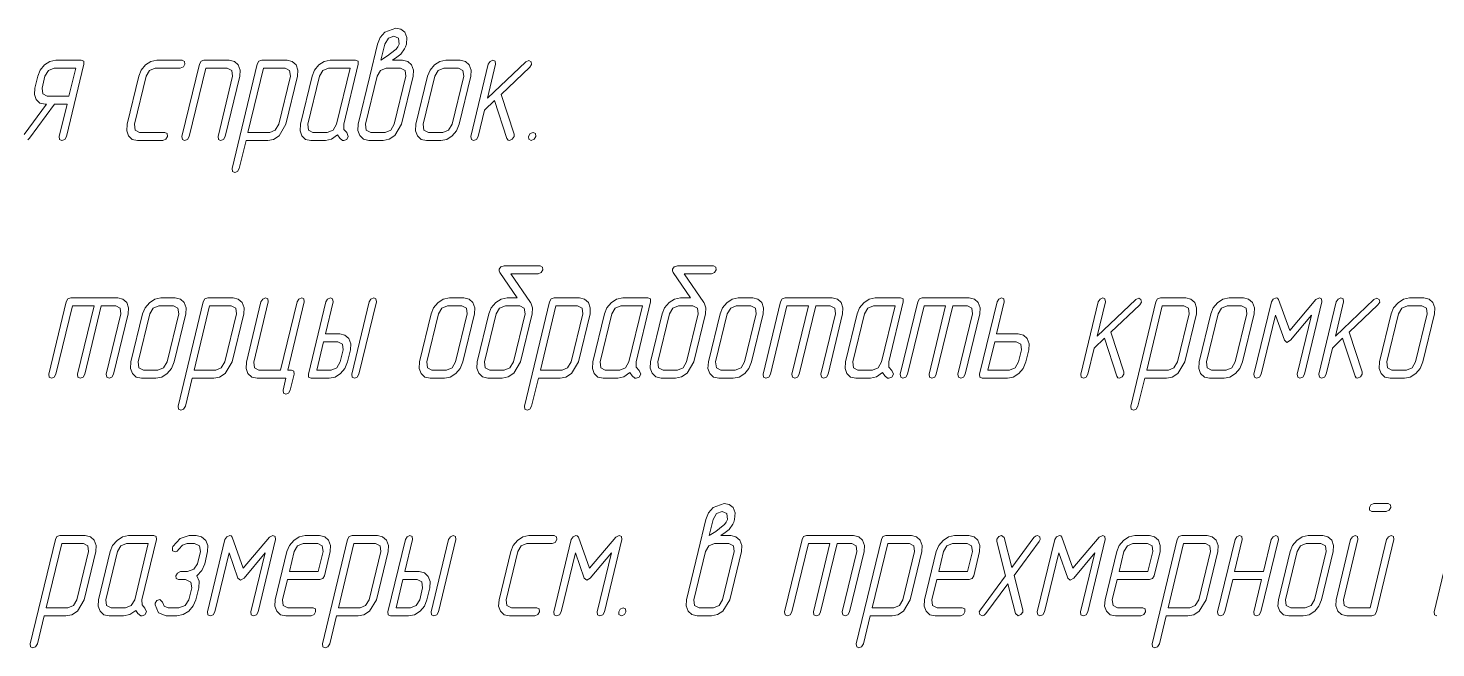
# Model space of a CAD drawing. Extents: x 0 to 420, y 0 to 297.
# Drawn here: x 254.58 to 298.46, y 79.91 to 99.21 of the extents above; entities that cross this region are included whole.
import ezdxf

# ---------------------------------------------------------------- set-up
doc = ezdxf.new("R2010")
doc.units = 0

msp = doc.modelspace()

# ---------------------------------------------------------------- linework, layer by layer
at = {"color": 7, "lineweight": 13}
for points in [[(265.944092, 98.21418), (266.073029, 98.306282), (266.197357, 98.403503), (266.317108, 98.567245), (266.344727, 98.628654), (266.372375, 98.715637), (266.386169, 98.925438), (266.321716, 99.08918), (266.201965, 99.181282), (266.040771, 99.211983), (265.70459, 99.08918), (265.55722, 98.925438), (265.474335, 98.715637), (265.234863, 97.717834), (264.871033, 96.218567), (264.857239, 96.024117), (264.921692, 95.865494), (265.036835, 95.752922), (265.202637, 95.717102), (265.649353, 95.717102), (265.833557, 95.752922), (266.008545, 95.865494), (266.220398, 96.218567), (266.584198, 97.717834), (266.593414, 97.907158), (266.533539, 98.0709), (266.413818, 98.17836), (266.252625, 98.21418)], [(265.580261, 98.21418), (265.700012, 98.715637), (265.810516, 98.899849), (265.980927, 98.96637), (266.128296, 98.899849), (266.146698, 98.715637), (266.105255, 98.628654), (266.054596, 98.562134), (266.017761, 98.531433), (265.782898, 98.347221)], [(255.853943, 97.093567), (255.176971, 97.093567), (255.038818, 97.165199), (255.015793, 97.33918), (255.107895, 97.717834), (255.213806, 97.891808), (255.388809, 97.963448), (256.065796, 97.963448)], [(258.782898, 95.717102), (258.879608, 95.758041), (258.925659, 95.839912), (258.916443, 95.932014), (258.842773, 95.967834), (258.055267, 95.967834), (257.917114, 96.039467), (257.894073, 96.218567), (258.257904, 97.717834), (258.3638, 97.891808), (258.538818, 97.963448), (259.326324, 97.963448), (259.423035, 98.004379), (259.469086, 98.09137), (259.459869, 98.17836), (259.386169, 98.21418), (258.598694, 98.21418), (258.409851, 98.17836), (258.24408, 98.065788), (258.105927, 97.902046), (258.032227, 97.717834), (257.668427, 96.218567), (257.654602, 96.019005), (257.714478, 95.860374), (257.82959, 95.747803), (257.995392, 95.717102)], [(260.726318, 95.839912), (261.18222, 97.717834), (261.191437, 97.907158), (261.131561, 98.0709), (261.011841, 98.17836), (260.850647, 98.21418), (260.063141, 98.21418), (259.971039, 98.183479), (259.92038, 98.09137), (259.376984, 95.839912), (259.390778, 95.747803), (259.459869, 95.717102), (259.551971, 95.747803), (259.602631, 95.839912), (260.118408, 97.963448), (260.790771, 97.963448), (260.933533, 97.891808), (260.956573, 97.717834), (260.500641, 95.839912), (260.514465, 95.747803), (260.583557, 95.717102), (260.675659, 95.747803)], [(261.375641, 95.717102), (262.052612, 95.717102), (262.232239, 95.747803), (262.407227, 95.860374), (262.61908, 96.218567), (262.98288, 97.717834), (262.992096, 97.907158), (262.93222, 98.0709), (262.8125, 98.17836), (262.655914, 98.21418), (261.8638, 98.21418), (261.771698, 98.183479), (261.721039, 98.09137), (260.938141, 94.842102), (260.951965, 94.75), (261.021057, 94.719292), (261.103943, 94.75), (261.163818, 94.842102)], [(261.435516, 95.962715), (261.919067, 97.963448), (262.596039, 97.963448), (262.734192, 97.891808), (262.757233, 97.717834), (262.393433, 96.218567), (262.282898, 96.039467), (262.112488, 95.962715)], [(264.511841, 95.957596), (264.424347, 96.059937), (264.419739, 96.218567), (264.871033, 98.09137), (264.866455, 98.183479), (264.788147, 98.21418), (264.000641, 98.21418), (263.811829, 98.17836), (263.646057, 98.065788), (263.507874, 97.902046), (263.434204, 97.717834), (263.070374, 96.218567), (263.05658, 96.019005), (263.116455, 95.860374), (263.231567, 95.747803), (263.397369, 95.717102), (263.848694, 95.717102), (264.042114, 95.758041), (264.226318, 95.885963), (264.29538, 95.788742), (264.382874, 95.717102), (264.424347, 95.711983), (264.511841, 95.747803), (264.5625, 95.839912)], [(264.194061, 96.218567), (264.088165, 96.039467), (263.908539, 95.967834), (263.457214, 95.967834), (263.319061, 96.039467), (263.296051, 96.218567), (263.659851, 97.717834), (263.765778, 97.891808), (263.940796, 97.963448), (264.617767, 97.963448)], [(265.99472, 96.218567), (265.888824, 96.039467), (265.709198, 95.967834), (265.262512, 95.967834), (265.11972, 96.039467), (265.09671, 96.218567), (265.46051, 97.717834), (265.566437, 97.891808), (265.746033, 97.963448), (266.192749, 97.963448), (266.33551, 97.891808), (266.358551, 97.717834)], [(268.021057, 96.218567), (268.384857, 97.717834), (268.394073, 97.907158), (268.334198, 98.0709), (268.214478, 98.17836), (268.053284, 98.21418), (267.601959, 98.21418), (267.413147, 98.17836), (267.247375, 98.065788), (267.109192, 97.902046), (267.035522, 97.717834), (266.671692, 96.218567), (266.657898, 96.019005), (266.717773, 95.860374), (266.832886, 95.747803), (266.998688, 95.717102), (267.450012, 95.717102), (267.629608, 95.747803), (267.804596, 95.860374), (267.938171, 96.019005)], [(267.79538, 96.218567), (267.689484, 96.039467), (267.509857, 95.967834), (267.058533, 95.967834), (266.92038, 96.039467), (266.897369, 96.218567), (267.261169, 97.717834), (267.367096, 97.891808), (267.542114, 97.963448), (267.993408, 97.963448), (268.136169, 97.891808), (268.15921, 97.717834)], [(269.324341, 97.149849), (270.222351, 97.994148), (270.277618, 98.081139), (270.259216, 98.168129), (270.190125, 98.209061), (270.098022, 98.168129), (268.896057, 97.027046), (269.149353, 98.09137), (269.135529, 98.183479), (269.071045, 98.21418), (268.983551, 98.17836), (268.923676, 98.09137), (268.380249, 95.839912), (268.398682, 95.747803), (268.467773, 95.717102), (268.555267, 95.747803), (268.605927, 95.839912), (268.803955, 96.653503), (269.121704, 96.955406), (269.508545, 95.773392), (269.540771, 95.727333), (269.586853, 95.717102), (269.674347, 95.752922), (269.729614, 95.839912), (269.729614, 95.911545)], [(270.323669, 95.967834), (270.231567, 95.926895), (270.180908, 95.839912), (270.190125, 95.752922), (270.263824, 95.717102), (270.360535, 95.758041), (270.406586, 95.839912), (270.397369, 95.932014)], [(270.245392, 90.667389), (269.632904, 91.562859), (270.480255, 91.562859), (270.576965, 91.603798), (270.627625, 91.685669), (270.613831, 91.772652), (270.540131, 91.813591), (269.416443, 91.813591), (269.319733, 91.78289), (269.264465, 91.706131), (269.264465, 91.649849), (269.287506, 91.598679), (269.821716, 90.810669), (269.517761, 90.810669), (269.328949, 90.774849), (269.158539, 90.667389), (269.020386, 90.503647), (268.946716, 90.314323), (268.582886, 88.815056), (268.569092, 88.620605), (268.633545, 88.461983), (268.748688, 88.349411), (268.91449, 88.313591), (269.361176, 88.313591), (269.54541, 88.349411), (269.720398, 88.461983), (269.932251, 88.815056), (270.296051, 90.314323), (270.305267, 90.498535), (270.25, 90.657158), (270.245392, 90.662277)], [(275.647369, 90.667389), (275.034882, 91.562859), (275.882233, 91.562859), (275.978943, 91.603798), (276.029602, 91.685669), (276.015808, 91.772652), (275.942108, 91.813591), (274.81842, 91.813591), (274.72171, 91.78289), (274.666443, 91.706131), (274.666443, 91.649849), (274.689484, 91.598679), (275.223694, 90.810669), (274.919739, 90.810669), (274.730927, 90.774849), (274.560516, 90.667389), (274.422363, 90.503647), (274.348694, 90.314323), (273.984863, 88.815056), (273.971069, 88.620605), (274.035522, 88.461983), (274.150665, 88.349411), (274.316467, 88.313591), (274.763153, 88.313591), (274.947388, 88.349411), (275.122375, 88.461983), (275.334229, 88.815056), (275.698029, 90.314323), (275.707245, 90.498535), (275.651978, 90.657158), (275.647369, 90.662277)], [(256.636841, 90.559937), (256.121063, 88.436401), (256.134857, 88.344292), (256.208557, 88.313591), (256.296051, 88.344292), (256.34671, 88.436401), (256.862488, 90.559937), (257.313812, 90.559937), (257.451965, 90.488297), (257.475006, 90.314323), (257.019073, 88.436401), (257.037506, 88.344292), (257.106567, 88.313591), (257.194092, 88.344292), (257.244751, 88.436401), (257.700653, 90.314323), (257.709869, 90.503647), (257.654602, 90.667389), (257.534882, 90.774849), (257.373688, 90.810669), (255.90921, 90.810669), (255.817108, 90.779968), (255.766449, 90.687859), (255.223022, 88.436401), (255.236847, 88.344292), (255.305923, 88.313591), (255.398026, 88.344292), (255.448685, 88.436401), (255.964478, 90.559937)], [(259.137512, 88.815056), (259.501312, 90.314323), (259.510529, 90.503647), (259.450653, 90.667389), (259.330933, 90.774849), (259.169739, 90.810669), (258.718414, 90.810669), (258.529602, 90.774849), (258.363831, 90.662277), (258.225647, 90.498535), (258.151978, 90.314323), (257.788147, 88.815056), (257.774353, 88.615494), (257.834198, 88.456863), (257.949341, 88.344292), (258.115143, 88.313591), (258.566437, 88.313591), (258.746063, 88.344292), (258.921051, 88.456863), (259.054596, 88.615494)], [(258.911835, 88.815056), (258.805908, 88.635956), (258.626312, 88.564323), (258.174988, 88.564323), (258.036835, 88.635956), (258.013824, 88.815056), (258.377625, 90.314323), (258.483551, 90.488297), (258.658539, 90.559937), (259.109863, 90.559937), (259.252625, 90.488297), (259.275665, 90.314323)], [(259.694733, 88.313591), (260.371704, 88.313591), (260.551331, 88.344292), (260.726318, 88.456863), (260.938171, 88.815056), (261.301971, 90.314323), (261.311188, 90.503647), (261.251312, 90.667389), (261.131592, 90.774849), (260.975006, 90.810669), (260.182892, 90.810669), (260.09079, 90.779968), (260.040131, 90.687859), (259.257233, 87.438591), (259.271057, 87.346489), (259.340118, 87.315781), (259.423035, 87.346489), (259.48288, 87.438591)], [(259.754608, 88.559204), (260.238159, 90.559937), (260.915131, 90.559937), (261.053284, 90.488297), (261.076324, 90.314323), (260.712494, 88.815056), (260.601959, 88.635956), (260.43158, 88.559204)], [(262.453278, 88.559204), (261.776306, 88.559204), (261.638153, 88.635956), (261.615143, 88.809937), (262.066437, 90.687859), (262.052612, 90.779968), (261.983551, 90.810669), (261.896057, 90.774849), (261.84079, 90.687859), (261.389465, 88.809937), (261.375671, 88.615494), (261.435516, 88.456863), (261.550659, 88.344292), (261.716431, 88.313591), (262.61908, 88.313591), (262.526978, 87.940056), (262.540771, 87.842834), (262.614471, 87.812126), (262.701965, 87.847946), (262.752625, 87.940056), (262.872375, 88.436401), (262.867767, 88.528503), (262.794067, 88.559204), (262.678955, 88.559204), (263.190125, 90.687859), (263.176331, 90.779968), (263.111847, 90.810669), (263.024353, 90.774849), (262.964478, 90.687859)], [(263.848694, 89.690056), (264.088165, 90.687859), (264.074341, 90.779968), (264.005249, 90.810669), (263.917755, 90.774849), (263.862488, 90.687859), (263.319092, 88.436401), (263.323669, 88.344292), (263.401978, 88.313591), (263.963806, 88.313591), (264.14801, 88.344292), (264.323029, 88.456863), (264.456573, 88.615494), (264.534851, 88.815056), (264.626984, 89.188591), (264.636169, 89.383034), (264.576324, 89.541664), (264.456573, 89.649117), (264.29541, 89.690056)], [(264.894073, 88.436401), (265.4375, 90.687859), (265.423676, 90.779968), (265.354614, 90.810669), (265.26709, 90.774849), (265.211853, 90.687859), (264.668427, 88.436401), (264.682251, 88.344292), (264.751312, 88.313591), (264.843414, 88.344292)], [(268.131592, 88.815056), (268.495392, 90.314323), (268.504608, 90.503647), (268.444733, 90.667389), (268.325012, 90.774849), (268.163818, 90.810669), (267.712494, 90.810669), (267.523682, 90.774849), (267.35788, 90.662277), (267.219727, 90.498535), (267.146057, 90.314323), (266.782227, 88.815056), (266.768433, 88.615494), (266.828278, 88.456863), (266.94342, 88.344292), (267.109192, 88.313591), (267.560516, 88.313591), (267.740112, 88.344292), (267.915131, 88.456863), (268.048676, 88.615494)], [(267.905914, 88.815056), (267.799988, 88.635956), (267.620392, 88.564323), (267.169067, 88.564323), (267.030914, 88.635956), (267.007904, 88.815056), (267.371704, 90.314323), (267.477631, 90.488297), (267.652618, 90.559937), (268.103943, 90.559937), (268.246704, 90.488297), (268.269745, 90.314323)], [(269.706573, 88.815056), (269.600647, 88.635956), (269.421051, 88.564323), (268.974335, 88.564323), (268.831573, 88.635956), (268.808563, 88.815056), (269.172363, 90.314323), (269.27829, 90.488297), (269.457886, 90.559937), (269.904602, 90.559937), (270.047363, 90.488297), (270.070404, 90.314323)], [(270.489471, 88.313591), (271.166443, 88.313591), (271.346069, 88.344292), (271.521057, 88.456863), (271.73291, 88.815056), (272.09671, 90.314323), (272.105927, 90.503647), (272.046051, 90.667389), (271.926331, 90.774849), (271.769745, 90.810669), (270.977631, 90.810669), (270.885529, 90.779968), (270.834869, 90.687859), (270.051971, 87.438591), (270.065796, 87.346489), (270.134857, 87.315781), (270.217773, 87.346489), (270.277649, 87.438591)], [(270.549347, 88.559204), (271.032898, 90.559937), (271.709869, 90.559937), (271.848022, 90.488297), (271.871063, 90.314323), (271.507233, 88.815056), (271.396698, 88.635956), (271.226318, 88.559204)], [(273.625671, 88.554085), (273.538147, 88.656425), (273.533569, 88.815056), (273.984863, 90.687859), (273.980255, 90.779968), (273.901978, 90.810669), (273.114471, 90.810669), (272.925659, 90.774849), (272.759857, 90.662277), (272.621704, 90.498535), (272.548035, 90.314323), (272.184204, 88.815056), (272.17041, 88.615494), (272.230255, 88.456863), (272.345398, 88.344292), (272.511169, 88.313591), (272.962494, 88.313591), (273.155914, 88.35453), (273.340149, 88.482452), (273.40921, 88.385231), (273.496704, 88.313591), (273.538147, 88.308472), (273.625671, 88.344292), (273.676331, 88.436401)], [(273.307892, 88.815056), (273.201965, 88.635956), (273.022369, 88.564323), (272.571045, 88.564323), (272.432892, 88.635956), (272.409882, 88.815056), (272.773682, 90.314323), (272.879608, 90.488297), (273.054596, 90.559937), (273.731567, 90.559937)], [(275.108551, 88.815056), (275.002625, 88.635956), (274.823029, 88.564323), (274.376312, 88.564323), (274.233551, 88.635956), (274.210541, 88.815056), (274.574341, 90.314323), (274.680267, 90.488297), (274.859863, 90.559937), (275.30658, 90.559937), (275.449341, 90.488297), (275.472382, 90.314323)], [(277.134888, 88.815056), (277.498688, 90.314323), (277.507904, 90.503647), (277.448029, 90.667389), (277.328308, 90.774849), (277.167114, 90.810669), (276.71579, 90.810669), (276.526978, 90.774849), (276.361176, 90.662277), (276.223022, 90.498535), (276.149353, 90.314323), (275.785522, 88.815056), (275.771729, 88.615494), (275.831573, 88.456863), (275.946716, 88.344292), (276.112488, 88.313591), (276.563812, 88.313591), (276.743408, 88.344292), (276.918427, 88.456863), (277.051971, 88.615494)], [(276.90921, 88.815056), (276.803284, 88.635956), (276.623688, 88.564323), (276.172363, 88.564323), (276.03421, 88.635956), (276.0112, 88.815056), (276.375, 90.314323), (276.480927, 90.488297), (276.655914, 90.559937), (277.107239, 90.559937), (277.25, 90.488297), (277.273041, 90.314323)], [(278.907898, 90.559937), (278.39212, 88.436401), (278.405914, 88.344292), (278.479614, 88.313591), (278.567108, 88.344292), (278.617767, 88.436401), (279.133545, 90.559937), (279.584869, 90.559937), (279.723022, 90.488297), (279.746063, 90.314323), (279.290131, 88.436401), (279.308563, 88.344292), (279.377625, 88.313591), (279.465149, 88.344292), (279.515808, 88.436401), (279.97171, 90.314323), (279.980927, 90.503647), (279.925659, 90.667389), (279.805939, 90.774849), (279.644745, 90.810669), (278.180267, 90.810669), (278.088165, 90.779968), (278.037506, 90.687859), (277.49408, 88.436401), (277.507904, 88.344292), (277.576965, 88.313591), (277.669098, 88.344292), (277.719727, 88.436401), (278.235535, 90.559937)], [(281.500671, 88.554085), (281.413147, 88.656425), (281.408569, 88.815056), (281.859863, 90.687859), (281.855286, 90.779968), (281.776978, 90.810669), (280.989471, 90.810669), (280.800659, 90.774849), (280.634888, 90.662277), (280.496704, 90.498535), (280.423035, 90.314323), (280.059204, 88.815056), (280.04541, 88.615494), (280.105286, 88.456863), (280.220398, 88.344292), (280.3862, 88.313591), (280.837494, 88.313591), (281.030914, 88.35453), (281.215149, 88.482452), (281.28421, 88.385231), (281.371704, 88.313591), (281.413147, 88.308472), (281.500671, 88.344292), (281.551331, 88.436401)], [(281.182892, 88.815056), (281.076965, 88.635956), (280.897369, 88.564323), (280.446045, 88.564323), (280.307892, 88.635956), (280.284882, 88.815056), (280.648682, 90.314323), (280.754608, 90.488297), (280.929626, 90.559937), (281.606567, 90.559937)], [(283.18158, 90.559937), (282.665802, 88.436401), (282.679626, 88.344292), (282.753296, 88.313591), (282.84079, 88.344292), (282.891449, 88.436401), (283.407227, 90.559937), (283.858551, 90.559937), (283.996704, 90.488297), (284.019745, 90.314323), (283.563812, 88.436401), (283.582245, 88.344292), (283.651306, 88.313591), (283.738831, 88.344292), (283.78949, 88.436401), (284.245392, 90.314323), (284.254608, 90.503647), (284.199341, 90.667389), (284.07962, 90.774849), (283.918427, 90.810669), (282.453949, 90.810669), (282.361847, 90.779968), (282.311188, 90.687859), (281.767761, 88.436401), (281.781586, 88.344292), (281.850677, 88.313591), (281.94278, 88.344292), (281.993439, 88.436401), (282.509216, 90.559937)], [(284.770386, 89.690056), (285.009888, 90.687859), (284.996063, 90.779968), (284.926971, 90.810669), (284.839478, 90.774849), (284.78421, 90.687859), (284.240784, 88.436401), (284.245392, 88.344292), (284.3237, 88.313591), (285.111206, 88.313591), (285.290802, 88.344292), (285.46579, 88.456863), (285.599365, 88.615494), (285.682251, 88.815056), (285.774353, 89.188591), (285.783569, 89.383034), (285.723694, 89.541664), (285.603943, 89.649117), (285.44278, 89.690056)], [(288.334869, 89.746338), (289.23291, 90.590637), (289.288177, 90.677628), (289.269745, 90.764618), (289.200653, 90.80555), (289.108551, 90.764618), (287.906586, 89.623535), (288.159882, 90.687859), (288.146057, 90.779968), (288.081604, 90.810669), (287.99408, 90.774849), (287.934204, 90.687859), (287.390808, 88.436401), (287.40921, 88.344292), (287.478302, 88.313591), (287.565796, 88.344292), (287.616455, 88.436401), (287.814484, 89.249992), (288.132233, 89.551895), (288.519104, 88.369881), (288.551331, 88.323822), (288.597382, 88.313591), (288.684875, 88.349411), (288.740143, 88.436401), (288.740143, 88.508034)], [(289.389496, 88.313591), (290.066467, 88.313591), (290.246063, 88.344292), (290.421051, 88.456863), (290.632904, 88.815056), (290.996704, 90.314323), (291.00592, 90.503647), (290.946075, 90.667389), (290.826324, 90.774849), (290.669739, 90.810669), (289.877625, 90.810669), (289.785522, 90.779968), (289.734863, 90.687859), (288.951996, 87.438591), (288.96579, 87.346489), (289.034882, 87.315781), (289.117767, 87.346489), (289.177643, 87.438591)], [(289.449341, 88.559204), (289.932892, 90.559937), (290.609863, 90.559937), (290.748047, 90.488297), (290.771057, 90.314323), (290.407257, 88.815056), (290.296722, 88.635956), (290.126312, 88.559204)], [(292.433563, 88.815056), (292.797363, 90.314323), (292.80658, 90.503647), (292.746735, 90.667389), (292.626984, 90.774849), (292.46579, 90.810669), (292.014496, 90.810669), (291.825684, 90.774849), (291.659882, 90.662277), (291.521729, 90.498535), (291.448029, 90.314323), (291.084229, 88.815056), (291.070404, 88.615494), (291.13028, 88.456863), (291.245422, 88.344292), (291.411194, 88.313591), (291.862518, 88.313591), (292.042114, 88.344292), (292.217102, 88.456863), (292.350677, 88.615494)], [(292.207916, 88.815056), (292.10199, 88.635956), (291.922363, 88.564323), (291.471069, 88.564323), (291.332916, 88.635956), (291.309875, 88.815056), (291.673706, 90.314323), (291.779602, 90.488297), (291.95462, 90.559937), (292.405945, 90.559937), (292.548706, 90.488297), (292.571716, 90.314323)], [(294.367767, 88.436401), (294.911194, 90.687859), (294.897369, 90.779968), (294.832916, 90.815781), (294.722382, 90.759499), (293.907257, 89.792389), (293.561859, 90.759499), (293.525024, 90.80043), (293.483582, 90.815781), (293.391449, 90.774849), (293.336182, 90.687859), (292.792786, 88.436401), (292.80658, 88.344292), (292.875671, 88.313591), (292.967773, 88.344292), (293.018433, 88.436401), (293.465149, 90.273384), (293.741455, 89.490494), (293.819763, 89.418854), (293.930267, 89.490494), (294.588837, 90.273384), (294.14212, 88.436401), (294.155945, 88.344292), (294.225006, 88.313591), (294.317108, 88.344292)], [(295.758545, 89.746338), (296.656586, 90.590637), (296.711853, 90.677628), (296.69342, 90.764618), (296.624359, 90.80555), (296.532257, 90.764618), (295.330261, 89.623535), (295.583557, 90.687859), (295.569763, 90.779968), (295.50528, 90.810669), (295.417786, 90.774849), (295.35791, 90.687859), (294.814484, 88.436401), (294.832916, 88.344292), (294.901978, 88.313591), (294.989502, 88.344292), (295.040161, 88.436401), (295.238159, 89.249992), (295.555939, 89.551895), (295.94278, 88.369881), (295.975006, 88.323822), (296.021057, 88.313591), (296.108582, 88.349411), (296.163818, 88.436401), (296.163818, 88.508034)], [(298.05658, 88.815056), (298.42041, 90.314323), (298.429626, 90.503647), (298.369751, 90.667389), (298.25, 90.774849), (298.088837, 90.810669), (297.637512, 90.810669), (297.4487, 90.774849), (297.282898, 90.662277), (297.144745, 90.498535), (297.071075, 90.314323), (296.707245, 88.815056), (296.69342, 88.615494), (296.753296, 88.456863), (296.868439, 88.344292), (297.034241, 88.313591), (297.485535, 88.313591), (297.665161, 88.344292), (297.840149, 88.456863), (297.973694, 88.615494)], [(297.830933, 88.815056), (297.725006, 88.635956), (297.54541, 88.564323), (297.094086, 88.564323), (296.955933, 88.635956), (296.932922, 88.815056), (297.296722, 90.314323), (297.402649, 90.488297), (297.577637, 90.559937), (298.028961, 90.559937), (298.171722, 90.488297), (298.194763, 90.314323)], [(263.788818, 89.439323), (264.235535, 89.439323), (264.378296, 89.367683), (264.401306, 89.188591), (264.309204, 88.815056), (264.203278, 88.635956), (264.023682, 88.564323), (263.576965, 88.564323)], [(284.710541, 89.439323), (285.382904, 89.439323), (285.525665, 89.367683), (285.548706, 89.188591), (285.456573, 88.815056), (285.350677, 88.635956), (285.171051, 88.564323), (284.498688, 88.564323)], [(276.176971, 83.407166), (276.305908, 83.499268), (276.430267, 83.596489), (276.549988, 83.760231), (276.577637, 83.82164), (276.605255, 83.908623), (276.61908, 84.118423), (276.554596, 84.282166), (276.434875, 84.374268), (276.273682, 84.404968), (275.9375, 84.282166), (275.790131, 84.118423), (275.707245, 83.908623), (275.467773, 82.91082), (275.103943, 81.411552), (275.090118, 81.217102), (275.154602, 81.058479), (275.269745, 80.945908), (275.435516, 80.910088), (275.882233, 80.910088), (276.066437, 80.945908), (276.241455, 81.058479), (276.453278, 81.411552), (276.817108, 82.91082), (276.826324, 83.100143), (276.766449, 83.263885), (276.646698, 83.371346), (276.485535, 83.407166)], [(296.91449, 84.159355), (297.006592, 84.200294), (297.057251, 84.282166), (297.043427, 84.369148), (296.974335, 84.410088), (296.527649, 84.410088), (296.435547, 84.369148), (296.389465, 84.282166), (296.394073, 84.195175), (296.467773, 84.159355)], [(275.813141, 83.407166), (275.932892, 83.908623), (276.043427, 84.092834), (276.213806, 84.159355), (276.361176, 84.092834), (276.379608, 83.908623), (276.338165, 83.82164), (276.287506, 83.755119), (276.250641, 83.724419), (276.015778, 83.540207)], [(255.084869, 80.910088), (255.761841, 80.910088), (255.941437, 80.940788), (256.116455, 81.05336), (256.328278, 81.411552), (256.692108, 82.91082), (256.701324, 83.100143), (256.641449, 83.263885), (256.521698, 83.371346), (256.365143, 83.407166), (255.573029, 83.407166), (255.480927, 83.376465), (255.430267, 83.284355), (254.647369, 80.035088), (254.661179, 79.942986), (254.730255, 79.912277), (254.813156, 79.942986), (254.873016, 80.035088)], [(258.221039, 81.150581), (258.133545, 81.252922), (258.128937, 81.411552), (258.580261, 83.284355), (258.575653, 83.376465), (258.497375, 83.407166), (257.709869, 83.407166), (257.521057, 83.371346), (257.355255, 83.258774), (257.217102, 83.095032), (257.143433, 82.91082), (256.779602, 81.411552), (256.765778, 81.21199), (256.825653, 81.05336), (256.940796, 80.940788), (257.106567, 80.910088), (257.557892, 80.910088), (257.751312, 80.951027), (257.935516, 81.078949), (258.004608, 80.981728), (258.092102, 80.910088), (258.133545, 80.904968), (258.221039, 80.940788), (258.271698, 81.032898)], [(259.842102, 82.158623), (259.998688, 82.322365), (260.086182, 82.532166), (260.178284, 82.91082), (260.1875, 83.095032), (260.118408, 83.258774), (259.989471, 83.371346), (259.823669, 83.407166), (259.602631, 83.407166), (259.317108, 83.315056), (259.091431, 83.064331), (259.077637, 83.023392), (259.086853, 82.936401), (259.160522, 82.900581), (259.225006, 82.921051), (259.284851, 82.987572), (259.395386, 83.110382), (259.542755, 83.156433), (259.763824, 83.156433), (259.92038, 83.084793), (259.957245, 82.91082), (259.865112, 82.532166), (259.745392, 82.358185), (259.551971, 82.286552), (259.330933, 82.286552), (259.234192, 82.240494), (259.183563, 82.158623), (259.192749, 82.07164), (259.271057, 82.03582), (259.492096, 82.03582), (259.648682, 81.959061), (259.685516, 81.785088), (259.593414, 81.411552), (259.473694, 81.232452), (259.280273, 81.16082), (258.944092, 81.16082), (258.824341, 81.206871), (258.769073, 81.334793), (258.690796, 81.421783), (258.598694, 81.385963), (258.543427, 81.298973), (258.538818, 81.252922), (258.644745, 81.00219), (258.884216, 80.910088), (259.220398, 80.910088), (259.413818, 80.951027), (259.593414, 81.058479), (259.731567, 81.217102), (259.814484, 81.411552), (259.906586, 81.785088), (259.915771, 81.989769)], [(261.748688, 81.032898), (262.292114, 83.284355), (262.27829, 83.376465), (262.213806, 83.412277), (262.103271, 83.355995), (261.288147, 82.388885), (260.942749, 83.355995), (260.905914, 83.396927), (260.864471, 83.412277), (260.772369, 83.371346), (260.717102, 83.284355), (260.173676, 81.032898), (260.1875, 80.940788), (260.256561, 80.910088), (260.348694, 80.940788), (260.399353, 81.032898), (260.846039, 82.869881), (261.122375, 82.08699), (261.200653, 82.01535), (261.311188, 82.08699), (261.969727, 82.869881), (261.52301, 81.032898), (261.536835, 80.940788), (261.605927, 80.910088), (261.698029, 80.940788)], [(262.665131, 82.03582), (263.673676, 82.03582), (263.765778, 82.066521), (263.816437, 82.158623), (264.000641, 82.91082), (264.009857, 83.100143), (263.950012, 83.263885), (263.830261, 83.371346), (263.669067, 83.407166), (263.217773, 83.407166), (263.028931, 83.371346), (262.863159, 83.258774), (262.725006, 83.095032), (262.651306, 82.91082), (262.287506, 81.411552), (262.273682, 81.21199), (262.333557, 81.05336), (262.448669, 80.940788), (262.614471, 80.910088), (263.401978, 80.910088), (263.498688, 80.951027), (263.544739, 81.032898), (263.535522, 81.125), (263.461853, 81.16082), (262.674347, 81.16082), (262.536194, 81.232452), (262.513153, 81.411552)], [(264.194092, 80.910088), (264.871033, 80.910088), (265.050659, 80.940788), (265.225647, 81.05336), (265.4375, 81.411552), (265.8013, 82.91082), (265.810516, 83.100143), (265.750671, 83.263885), (265.63092, 83.371346), (265.474335, 83.407166), (264.68222, 83.407166), (264.590118, 83.376465), (264.539459, 83.284355), (263.756592, 80.035088), (263.770386, 79.942986), (263.839478, 79.912277), (263.922363, 79.942986), (263.982239, 80.035088)], [(266.326324, 82.286552), (266.565796, 83.284355), (266.551971, 83.376465), (266.48288, 83.407166), (266.395386, 83.371346), (266.340118, 83.284355), (265.796692, 81.032898), (265.801331, 80.940788), (265.879608, 80.910088), (266.441437, 80.910088), (266.625671, 80.940788), (266.800659, 81.05336), (266.934204, 81.21199), (267.012512, 81.411552), (267.104614, 81.785088), (267.113831, 81.97953), (267.053955, 82.138161), (266.934204, 82.245613), (266.77301, 82.286552)], [(267.371704, 81.032898), (267.915131, 83.284355), (267.901306, 83.376465), (267.832245, 83.407166), (267.744751, 83.371346), (267.689484, 83.284355), (267.146057, 81.032898), (267.159851, 80.940788), (267.228943, 80.910088), (267.321045, 80.940788)], [(270.374329, 80.910088), (270.471039, 80.951027), (270.51709, 81.032898), (270.507904, 81.125), (270.434204, 81.16082), (269.646698, 81.16082), (269.508545, 81.232452), (269.485535, 81.411552), (269.849335, 82.91082), (269.955261, 83.084793), (270.130249, 83.156433), (270.917755, 83.156433), (271.014465, 83.197365), (271.060516, 83.284355), (271.0513, 83.371346), (270.977631, 83.407166), (270.190125, 83.407166), (270.001312, 83.371346), (269.83551, 83.258774), (269.697357, 83.095032), (269.623688, 82.91082), (269.259857, 81.411552), (269.246033, 81.21199), (269.305908, 81.05336), (269.421051, 80.940788), (269.586853, 80.910088)], [(272.543427, 81.032898), (273.086853, 83.284355), (273.073029, 83.376465), (273.008545, 83.412277), (272.89801, 83.355995), (272.082886, 82.388885), (271.737488, 83.355995), (271.700653, 83.396927), (271.65921, 83.412277), (271.567108, 83.371346), (271.511841, 83.284355), (270.968414, 81.032898), (270.982239, 80.940788), (271.051331, 80.910088), (271.143433, 80.940788), (271.194092, 81.032898), (271.640778, 82.869881), (271.917114, 82.08699), (271.995392, 82.01535), (272.105927, 82.08699), (272.764465, 82.869881), (272.317749, 81.032898), (272.331573, 80.940788), (272.400665, 80.910088), (272.492767, 80.940788)], [(279.575653, 83.156433), (279.059875, 81.032898), (279.073669, 80.940788), (279.147369, 80.910088), (279.234863, 80.940788), (279.285522, 81.032898), (279.801331, 83.156433), (280.252625, 83.156433), (280.390778, 83.084793), (280.413818, 82.91082), (279.957886, 81.032898), (279.976318, 80.940788), (280.04538, 80.910088), (280.132904, 80.940788), (280.183563, 81.032898), (280.639465, 82.91082), (280.648682, 83.100143), (280.593414, 83.263885), (280.473694, 83.371346), (280.3125, 83.407166), (278.848022, 83.407166), (278.75592, 83.376465), (278.705261, 83.284355), (278.161835, 81.032898), (278.175659, 80.940788), (278.244751, 80.910088), (278.336853, 80.940788), (278.387512, 81.032898), (278.90329, 83.156433)], [(280.832886, 80.910088), (281.509857, 80.910088), (281.689484, 80.940788), (281.864471, 81.05336), (282.076324, 81.411552), (282.440125, 82.91082), (282.449341, 83.100143), (282.389465, 83.263885), (282.269745, 83.371346), (282.113159, 83.407166), (281.321045, 83.407166), (281.228943, 83.376465), (281.178284, 83.284355), (280.395386, 80.035088), (280.40921, 79.942986), (280.478271, 79.912277), (280.561188, 79.942986), (280.621063, 80.035088)], [(282.905273, 82.03582), (283.913818, 82.03582), (284.00592, 82.066521), (284.05658, 82.158623), (284.240784, 82.91082), (284.25, 83.100143), (284.190125, 83.263885), (284.070404, 83.371346), (283.90921, 83.407166), (283.457886, 83.407166), (283.269073, 83.371346), (283.103271, 83.258774), (282.965118, 83.095032), (282.891449, 82.91082), (282.527618, 81.411552), (282.513824, 81.21199), (282.573669, 81.05336), (282.688812, 80.940788), (282.854614, 80.910088), (283.64209, 80.910088), (283.738831, 80.951027), (283.784851, 81.032898), (283.775665, 81.125), (283.701965, 81.16082), (282.914459, 81.16082), (282.776306, 81.232452), (282.753296, 81.411552)], [(285.313812, 82.163742), (286.101318, 83.222954), (286.128937, 83.284355), (286.119751, 83.371346), (286.046051, 83.407166), (285.986176, 83.391815), (285.935516, 83.345757), (285.244751, 82.414474), (285.009857, 83.350876), (284.926971, 83.412277), (284.834869, 83.376465), (284.779602, 83.294594), (284.779602, 83.228073), (285.051331, 82.158623), (284.268433, 81.094299), (284.231567, 81.032898), (284.25, 80.945908), (284.323669, 80.910088), (284.383545, 80.925438), (284.434204, 80.976608), (285.120392, 81.902779), (285.359863, 80.976608), (285.438171, 80.910088), (285.530273, 80.945908), (285.58551, 81.027779), (285.590118, 81.094299)], [(287.611847, 81.032898), (288.155273, 83.284355), (288.141449, 83.376465), (288.076965, 83.412277), (287.966461, 83.355995), (287.151306, 82.388885), (286.805908, 83.355995), (286.769073, 83.396927), (286.727631, 83.412277), (286.635529, 83.371346), (286.580261, 83.284355), (286.036835, 81.032898), (286.050659, 80.940788), (286.119751, 80.910088), (286.211853, 80.940788), (286.262512, 81.032898), (286.709229, 82.869881), (286.985535, 82.08699), (287.063812, 82.01535), (287.174347, 82.08699), (287.832886, 82.869881), (287.386169, 81.032898), (287.399994, 80.940788), (287.469086, 80.910088), (287.561188, 80.940788)], [(288.52829, 82.03582), (289.536835, 82.03582), (289.628937, 82.066521), (289.679596, 82.158623), (289.863831, 82.91082), (289.873016, 83.100143), (289.813171, 83.263885), (289.69342, 83.371346), (289.532227, 83.407166), (289.080933, 83.407166), (288.89209, 83.371346), (288.726318, 83.258774), (288.588165, 83.095032), (288.514465, 82.91082), (288.150665, 81.411552), (288.136841, 81.21199), (288.196716, 81.05336), (288.311829, 80.940788), (288.477631, 80.910088), (289.265137, 80.910088), (289.361847, 80.951027), (289.407898, 81.032898), (289.398682, 81.125), (289.325012, 81.16082), (288.537506, 81.16082), (288.399353, 81.232452), (288.376312, 81.411552)], [(290.057251, 80.910088), (290.734222, 80.910088), (290.913818, 80.940788), (291.088806, 81.05336), (291.300659, 81.411552), (291.66449, 82.91082), (291.673676, 83.100143), (291.613831, 83.263885), (291.49408, 83.371346), (291.337494, 83.407166), (290.54541, 83.407166), (290.453308, 83.376465), (290.402649, 83.284355), (289.619751, 80.035088), (289.633545, 79.942986), (289.702637, 79.912277), (289.785522, 79.942986), (289.845398, 80.035088)], [(293.087494, 82.286552), (292.189484, 82.286552), (292.428955, 83.284355), (292.415131, 83.376465), (292.346069, 83.407166), (292.258545, 83.371346), (292.203308, 83.284355), (291.659882, 81.032898), (291.673676, 80.940788), (291.742767, 80.910088), (291.834869, 80.940788), (291.885529, 81.032898), (292.129608, 82.03582), (293.027649, 82.03582), (292.783569, 81.032898), (292.797363, 80.940788), (292.866455, 80.910088), (292.958557, 80.940788), (293.009216, 81.032898), (293.552643, 83.284355), (293.538818, 83.376465), (293.469727, 83.407166), (293.386841, 83.371346), (293.326965, 83.284355)], [(294.901978, 81.411552), (295.265808, 82.91082), (295.274994, 83.100143), (295.215149, 83.263885), (295.095398, 83.371346), (294.934204, 83.407166), (294.48291, 83.407166), (294.294067, 83.371346), (294.128296, 83.258774), (293.990143, 83.095032), (293.916443, 82.91082), (293.552643, 81.411552), (293.538818, 81.21199), (293.598694, 81.05336), (293.713806, 80.940788), (293.879608, 80.910088), (294.330933, 80.910088), (294.510529, 80.940788), (294.685547, 81.05336), (294.819092, 81.21199)], [(296.610535, 81.032898), (297.153931, 83.284355), (297.140137, 83.376465), (297.071045, 83.407166), (296.988159, 83.371346), (296.928284, 83.284355), (296.417114, 81.16082), (295.744751, 81.16082), (295.60199, 81.232452), (295.578949, 81.411552), (296.030273, 83.284355), (296.016449, 83.376465), (295.947388, 83.407166), (295.859863, 83.371346), (295.804596, 83.284355), (295.353302, 81.411552), (295.339478, 81.217102), (295.403931, 81.058479), (295.519073, 80.945908), (295.684875, 80.910088), (296.467773, 80.910088), (296.559875, 80.940788)], [(255.14473, 81.155701), (255.628296, 83.156433), (256.305267, 83.156433), (256.44342, 83.084793), (256.466431, 82.91082), (256.102631, 81.411552), (255.992096, 81.232452), (255.821716, 81.155701)], [(257.90329, 81.411552), (257.797363, 81.232452), (257.617767, 81.16082), (257.166443, 81.16082), (257.02829, 81.232452), (257.005249, 81.411552), (257.36908, 82.91082), (257.475006, 83.084793), (257.649994, 83.156433), (258.326965, 83.156433)], [(262.725006, 82.286552), (262.876953, 82.91082), (262.98288, 83.084793), (263.157898, 83.156433), (263.609192, 83.156433), (263.751953, 83.084793), (263.774994, 82.91082), (263.623016, 82.286552)], [(264.253937, 81.155701), (264.737488, 83.156433), (265.414459, 83.156433), (265.552612, 83.084793), (265.575653, 82.91082), (265.211853, 81.411552), (265.101318, 81.232452), (264.930908, 81.155701)], [(276.227631, 81.411552), (276.121704, 81.232452), (275.942108, 81.16082), (275.495392, 81.16082), (275.352631, 81.232452), (275.32959, 81.411552), (275.69342, 82.91082), (275.799347, 83.084793), (275.978943, 83.156433), (276.425659, 83.156433), (276.56842, 83.084793), (276.591431, 82.91082)], [(280.892761, 81.155701), (281.376312, 83.156433), (282.053284, 83.156433), (282.191437, 83.084793), (282.214478, 82.91082), (281.850647, 81.411552), (281.740112, 81.232452), (281.569733, 81.155701)], [(282.965118, 82.286552), (283.117096, 82.91082), (283.223022, 83.084793), (283.39801, 83.156433), (283.849335, 83.156433), (283.992096, 83.084793), (284.015137, 82.91082), (283.863159, 82.286552)], [(288.588165, 82.286552), (288.740143, 82.91082), (288.846069, 83.084793), (289.021057, 83.156433), (289.472382, 83.156433), (289.615143, 83.084793), (289.638153, 82.91082), (289.486176, 82.286552)], [(290.117096, 81.155701), (290.600647, 83.156433), (291.277649, 83.156433), (291.415802, 83.084793), (291.438812, 82.91082), (291.075012, 81.411552), (290.964478, 81.232452), (290.794067, 81.155701)], [(294.676331, 81.411552), (294.570404, 81.232452), (294.390808, 81.16082), (293.939484, 81.16082), (293.801331, 81.232452), (293.77829, 81.411552), (294.14212, 82.91082), (294.248047, 83.084793), (294.423035, 83.156433), (294.874329, 83.156433), (295.01712, 83.084793), (295.040131, 82.91082)], [(266.266449, 82.03582), (266.713165, 82.03582), (266.855927, 81.96418), (266.878937, 81.785088), (266.786835, 81.411552), (266.680908, 81.232452), (266.501312, 81.16082), (266.054596, 81.16082)], [(273.132904, 81.16082), (273.040771, 81.119881), (272.990112, 81.032898), (272.999329, 80.945908), (273.073029, 80.910088), (273.169739, 80.951027), (273.21579, 81.032898), (273.206573, 81.125)]]:
    msp.add_lwpolyline(points, close=True, dxfattribs=at)
for points in [[(254.573685, 95.732452), (254.624344, 95.783623), (255.407227, 96.842834), (255.794067, 96.842834), (255.550003, 95.839912), (255.563812, 95.747803), (255.632889, 95.717102), (255.724991, 95.747803), (255.77565, 95.839912), (256.319092, 98.09137), (256.314484, 98.183479), (256.236176, 98.21418), (255.448685, 98.21418), (255.259857, 98.17836), (255.09407, 98.065788), (254.955917, 97.902046), (254.882233, 97.717834), (254.790131, 97.33918), (254.776306, 97.144737), (254.831573, 96.986107), (254.951309, 96.873535), (255.117096, 96.842834), (255.153946, 96.842834), (254.458557, 95.901314)], [(298.95459, 83.284355), (298.411194, 81.032898), (298.424988, 80.940788), (298.49408, 80.910088)]]:
    msp.add_lwpolyline(points, dxfattribs=at)

doc.saveas('drawing.dxf')
